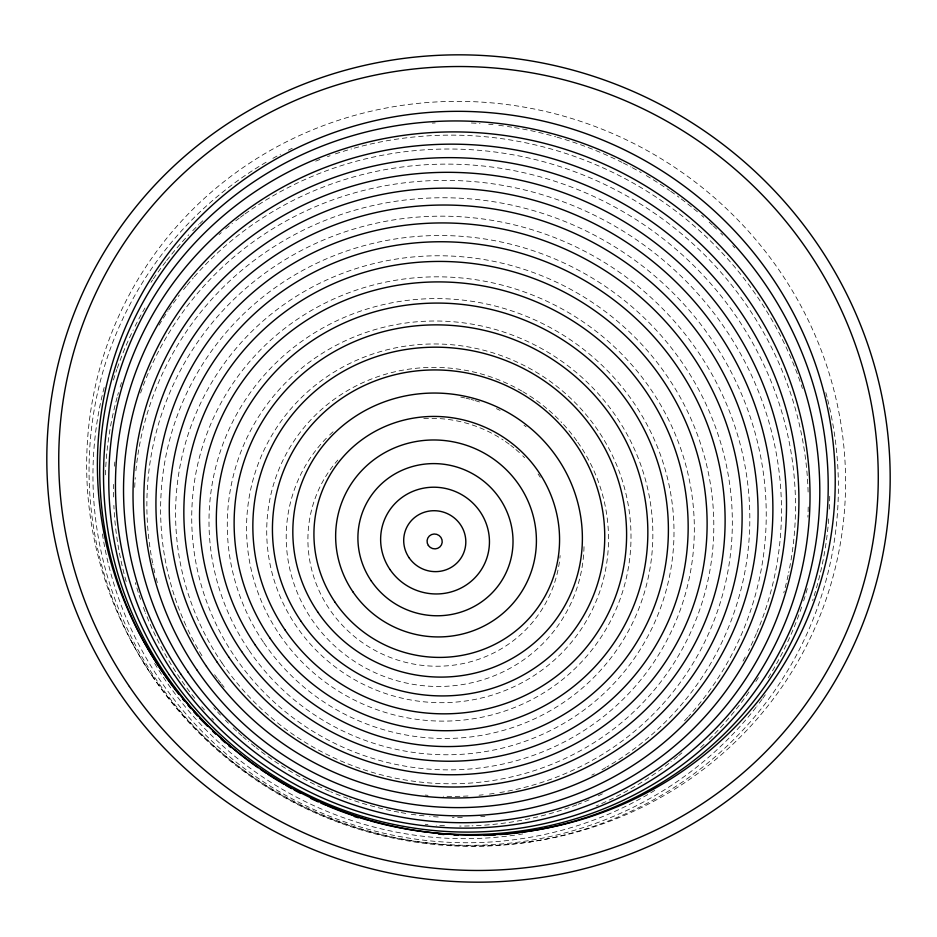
<?xml version="1.0" encoding="UTF-8"?>
<svg xmlns="http://www.w3.org/2000/svg" width="937" height="937" viewBox="0 0 937 937"><rect width="100%" height="100%" fill="white"/><g stroke="black" fill="none" stroke-linecap="round" stroke-linejoin="round"><path stroke-width="0.7" stroke-dasharray="4.68 3.51" d="M529.698 841.988L532.954 841.449M131.531 641.704L133.347 644.773M143.431 662.236L145.094 665.036M185.877 625.377A287.331 278.921 24.9 0 1 350.333 249.781A287.331 278.921 24.9 0 1 722.544 449.362A287.331 278.921 24.9 0 1 498.179 792.843M494.104 793.452A287.331 278.921 24.9 0 1 488.645 794.178M483.164 794.81A287.331 278.921 24.9 0 1 479.053 795.208M468.043 795.993A287.331 278.921 24.9 0 1 443.201 796.216M428.01 795.314A287.331 278.921 24.9 0 1 425.257 795.068M224.142 687.219A287.331 278.921 24.9 0 1 221.565 683.987M220.71 682.897A287.331 278.921 24.9 0 1 218.192 679.618M217.361 678.517A287.331 278.921 24.9 0 1 214.105 674.066M201.935 655.701A287.331 278.921 24.9 0 1 194.416 642.583M193.76 641.376A287.331 278.921 24.9 0 1 186.44 626.619M577.789 442.276A171.787 166.751 24.9 0 1 477.355 698.943A171.787 166.751 24.9 0 1 268.38 507.924A171.787 166.751 24.9 0 1 521.663 390.963M522.823 391.643A171.787 166.751 24.9 0 1 548.051 409.574M549.07 410.453A171.787 166.751 24.9 0 1 561.696 422.54M563.535 424.508A171.787 166.751 24.9 0 1 577.016 441.175M801.627 607.082A362.525 351.914 24.9 0 1 767.333 679.337M654.752 790.395A362.525 351.914 24.9 0 1 102.168 532.321M113.436 380.012A362.525 351.914 24.9 0 1 116.844 369.483M117.301 368.182A362.525 351.914 24.9 0 1 133.23 329.929M135.069 326.217A362.525 351.914 24.9 0 1 144.966 308.004M315.664 161.164A362.525 351.914 24.9 0 1 320.876 159.114M327.446 156.666A362.525 351.914 24.9 0 1 330.093 155.718M335.399 153.891A362.525 351.914 24.9 0 1 351.492 148.913M354.198 148.151A362.525 351.914 24.9 0 1 765.728 309.667M766.466 310.861A362.525 351.914 24.9 0 1 802.423 388.492M807.296 588.577A362.525 351.914 24.9 0 1 803.349 601.835M758.373 677.58A353.331 342.977 24.9 0 1 754.519 683.647M748.921 692.01A353.331 342.977 24.9 0 1 708.161 740.371M704.003 744.376A353.331 342.977 24.9 0 1 699.787 748.312M522.717 833.93A353.331 342.977 24.9 0 1 518.641 834.574M514.565 835.183A353.331 342.977 24.9 0 1 157.803 668.573M157.088 667.402A353.331 342.977 24.9 0 1 154.23 662.693M105.401 474.86A353.331 342.977 24.9 0 1 117.289 396.738M117.675 395.344A353.331 342.977 24.9 0 1 118.46 392.58M120.112 387.075A353.331 342.977 24.9 0 1 121.857 381.593M219.059 234.555A353.331 342.977 24.9 0 1 221.237 232.657M225.641 228.921A353.331 342.977 24.9 0 1 232.376 223.463M235.784 220.792A353.331 342.977 24.9 0 1 239.24 218.169M240.399 217.302A353.331 342.977 24.9 0 1 243.901 214.737M245.072 213.894A353.331 342.977 24.9 0 1 610.034 187.025A353.331 342.977 24.9 0 1 808.162 494.057M808.209 507.058A353.331 342.977 24.9 0 1 807.893 517.154M152.661 563.02A303.038 294.159 24.9 0 1 354.772 228.757A303.038 294.159 24.9 0 1 721.771 393.446A303.038 294.159 24.9 0 1 606.965 766.888M605.724 767.602A303.038 294.159 24.9 0 1 601.976 769.734M594.398 773.833A303.038 294.159 24.9 0 1 591.833 775.145M157.322 582.591A303.038 294.159 24.9 0 1 155.847 577.028M154.828 572.847A303.038 294.159 24.9 0 1 152.954 564.425M559.401 562.001A126.987 123.262 24.9 0 1 382.753 654.284A126.987 123.262 24.9 0 1 337.835 460.067M423.805 418.57A126.987 123.262 24.9 0 1 503.157 439.968M505.359 441.456A126.987 123.262 24.9 0 1 509.669 444.56M510.735 445.368A126.987 123.262 24.9 0 1 513.851 447.839M515.889 449.549A126.987 123.262 24.9 0 1 519.859 453.063M522.729 455.815A126.987 123.262 24.9 0 1 524.603 457.689M538.061 473.981A126.987 123.262 24.9 0 1 540.274 477.261M560.127 555.571A126.987 123.262 24.9 0 1 559.881 558.147M135.888 470.737A317.538 308.238 24.9 0 1 575.201 225.852A317.538 308.238 24.9 0 1 688.648 716.348M687.711 717.367A317.538 308.238 24.9 0 1 683.928 721.431M484.921 816.396A317.538 308.238 24.9 0 1 480.693 816.724M462.304 817.532A317.538 308.238 24.9 0 1 452.372 817.532M438.2 816.994A317.538 308.238 24.9 0 1 429.708 816.373M424.051 815.834A317.538 308.238 24.9 0 1 409.949 814.054M405.744 813.398A317.538 308.238 24.9 0 1 400.134 812.438M398.729 812.18A317.538 308.238 24.9 0 1 349.267 798.956M347.932 798.476A317.538 308.238 24.9 0 1 330.679 791.742M329.367 791.179A317.538 308.238 24.9 0 1 294.968 773.974M292.508 772.545A317.538 308.238 24.9 0 1 256.082 747.679M254.969 746.801A317.538 308.238 24.9 0 1 248.352 741.401M246.185 739.562A317.538 308.238 24.9 0 1 242.952 736.775M241.887 735.838A317.538 308.238 24.9 0 1 237.658 732.031M236.616 731.071A317.538 308.238 24.9 0 1 232.47 727.182M228.394 723.223A317.538 308.238 24.9 0 1 225.395 720.202M220.464 715.083A317.538 308.238 24.9 0 1 217.571 711.968M215.662 709.871A317.538 308.238 24.9 0 1 213.777 707.751M134.705 487.357A317.538 308.238 24.9 0 1 135.279 477.647M745.231 656.978A330.784 321.098 24.9 0 1 741.788 663.314M602.374 793.838A330.784 321.098 24.9 0 1 595.768 796.93M589.08 799.858A330.784 321.098 24.9 0 1 578.246 804.239M576.887 804.766A330.784 321.098 24.9 0 1 472.037 825.837M469.285 825.93A330.784 321.098 24.9 0 1 459.645 826.059M444.478 825.708A330.784 321.098 24.9 0 1 436.22 825.228M427.963 824.548A330.784 321.098 24.9 0 1 425.211 824.267M213.683 720.096A330.784 321.098 24.9 0 1 211.797 718.082M204.407 709.895A330.784 321.098 24.9 0 1 201.713 706.756M194.709 698.252A330.784 321.098 24.9 0 1 145.528 613.021M145.036 611.744A330.784 321.098 24.9 0 1 142.471 604.904M140.538 599.387A330.784 321.098 24.9 0 1 139.144 595.218M138.254 592.442A330.784 321.098 24.9 0 1 135.326 582.65M140.585 393.036A330.784 321.098 24.9 0 1 567.4 203.376A330.784 321.098 24.9 0 1 756.955 632.241M756.393 633.576A330.784 321.098 24.9 0 1 748.534 650.571M681.902 752.879A342.731 332.694 24.9 0 1 678.693 755.585M677.615 756.475A342.731 332.694 24.9 0 1 671.056 761.758M668.854 763.479A342.731 332.694 24.9 0 1 596.166 805.961M126.214 581.584A342.731 332.694 24.9 0 1 113.869 505.406M113.6 496.997A342.731 332.694 24.9 0 1 113.611 484.394M114.49 466.216A342.731 332.694 24.9 0 1 114.829 462.035M159.044 325.151A342.731 332.694 24.9 0 1 167.957 310.99M168.742 309.842A342.731 332.694 24.9 0 1 179.283 295.085M183.558 289.58A342.731 332.694 24.9 0 1 186.182 286.312M187.072 285.223A342.731 332.694 24.9 0 1 193.385 277.762M194.299 276.72A342.731 332.694 24.9 0 1 603.229 200.986A342.731 332.694 24.9 0 1 788.708 572.472M788.122 575.201A342.731 332.694 24.9 0 1 783.8 592.805M765.283 694.844A370.291 359.445 24.9 0 1 762.812 698.288M761.98 699.424A370.291 359.445 24.9 0 1 756.885 706.205M756.018 707.318A370.291 359.445 24.9 0 1 301.327 805.797A370.291 359.445 24.9 0 1 104.85 384.873M151.009 282.318A370.291 359.445 24.9 0 1 152.579 279.976M153.363 278.804A370.291 359.445 24.9 0 1 165.802 261.646M166.669 260.521A370.291 359.445 24.9 0 1 188.782 234.777M192.706 230.701A370.291 359.445 24.9 0 1 198.726 224.693M199.745 223.709A370.291 359.445 24.9 0 1 202.814 220.769M432.32 123.098A370.291 359.445 24.9 0 1 435.201 122.946M471.346 122.981A370.291 359.445 24.9 0 1 480.013 123.497M488.681 124.223A370.291 359.445 24.9 0 1 493.003 124.668M498.765 125.324A370.291 359.445 24.9 0 1 505.957 126.272M507.397 126.483A370.291 359.445 24.9 0 1 511.696 127.127M514.554 127.596A370.291 359.445 24.9 0 1 555.641 136.755M557.035 137.153A370.291 359.445 24.9 0 1 622.004 162.37M623.304 163.015A370.291 359.445 24.9 0 1 631.046 167.02M632.334 167.711A370.291 359.445 24.9 0 1 641.236 172.631M646.261 175.559A370.291 359.445 24.9 0 1 669.498 190.469M670.693 191.289A370.291 359.445 24.9 0 1 678.95 197.238M681.269 198.972A370.291 359.445 24.9 0 1 692.712 207.92M693.837 208.834A370.291 359.445 24.9 0 1 698.288 212.547M701.602 215.381A370.291 359.445 24.9 0 1 703.781 217.29M709.18 222.128A370.291 359.445 24.9 0 1 712.378 225.079M713.432 226.075A370.291 359.445 24.9 0 1 716.582 229.073M720.717 233.137A370.291 359.445 24.9 0 1 722.767 235.187M732.757 245.67A370.291 359.445 24.9 0 1 734.702 247.813M829.713 496.259A370.291 359.445 24.9 0 1 829.257 510.431M828.718 518.911A370.291 359.445 24.9 0 1 812.625 600.582M584.009 546.681A149.686 145.294 24.9 0 1 378.115 674.043A149.686 145.294 24.9 0 1 327.751 436.806M329.625 434.979A149.686 145.294 24.9 0 1 333.455 431.418M460.77 397.089A149.686 145.294 24.9 0 1 464.705 397.909M466.017 398.202A149.686 145.294 24.9 0 1 469.929 399.162M471.229 399.502A149.686 145.294 24.9 0 1 473.817 400.216M475.106 400.591A149.686 145.294 24.9 0 1 482.766 403.074M496.446 408.661A149.686 145.294 24.9 0 1 500.077 410.406M524.029 425.211A149.686 145.294 24.9 0 1 526.161 426.839M832.782 423.723A376.604 365.571 24.9 0 1 574.475 832.302A376.604 365.571 24.9 0 1 122.7 623.421A376.604 365.571 24.9 0 1 266.588 161.937M272.89 158.341A376.604 365.571 24.9 0 1 280.538 154.183M288.291 150.213A376.604 365.571 24.9 0 1 292.203 148.304M825.837 392.58A376.604 365.571 24.9 0 1 827.301 398.202M827.652 399.607A376.604 365.571 24.9 0 1 832.524 422.306M221.975 662.951A270.5 262.583 24.9 0 0 686.868 640.264A270.5 262.583 24.9 0 0 425.257 256.094A270.5 262.583 24.9 0 0 221.975 662.951M235.046 657.06A252.603 245.201 24.9 0 0 669.182 635.872A252.603 245.201 24.9 0 0 424.883 277.129A252.603 245.201 24.9 0 0 235.046 657.06M152.075 675.507A381.418 370.244 24.9 0 0 807.6 643.52A381.418 370.244 24.9 0 0 438.703 101.817A381.418 370.244 24.9 0 0 152.075 675.507M279.683 634.806A193.209 187.552 24.9 0 0 611.756 618.607A193.209 187.552 24.9 0 0 424.883 344.195A193.209 187.552 24.9 0 0 279.683 634.806M249.066 650.383A233.7 226.859 24.9 0 0 650.723 630.788A233.7 226.859 24.9 0 0 424.695 298.88A233.7 226.859 24.9 0 0 249.066 650.383M263.965 642.958A213.882 207.616 24.9 0 0 631.55 625.026A213.882 207.616 24.9 0 0 424.695 321.262A213.882 207.616 24.9 0 0 263.965 642.958"/><path stroke-width="1.41" d="M258.132 767.731A359.995 349.454 24.9 0 1 265.71 184.858A359.995 349.454 24.9 0 1 813.257 424.238A359.995 349.454 24.9 0 1 391.9 826.211M390.518 825.919A359.995 349.454 24.9 0 1 369.986 820.753M368.628 820.367A359.995 349.454 24.9 0 1 327.318 805.855M326.006 805.305A359.995 349.454 24.9 0 1 320.817 803.056M318.24 801.908A359.995 349.454 24.9 0 1 310.545 798.336M300.426 793.299A359.995 349.454 24.9 0 1 294.171 789.996M291.688 788.638A359.995 349.454 24.9 0 1 285.539 785.171M284.309 784.456A359.995 349.454 24.9 0 1 267.478 774.067M266.307 773.294A359.995 349.454 24.9 0 1 260.451 769.347M178.885 694.282A366.121 355.404 24.9 0 1 295.53 157.779A366.121 355.404 24.9 0 1 813.035 384.018A366.121 355.404 24.9 0 1 499.784 834.574M495.521 834.867A366.121 355.404 24.9 0 1 484.101 835.406M458.369 835.336A366.121 355.404 24.9 0 1 454.07 835.148M444.068 834.527A366.121 355.404 24.9 0 1 438.364 834.047M358.344 817.802A366.121 355.404 24.9 0 1 354.245 816.467M230.783 747.515A366.121 355.404 24.9 0 1 228.593 745.653M225.325 742.854A366.121 355.404 24.9 0 1 221.038 739.047M215.756 734.198A366.121 355.404 24.9 0 1 212.629 731.235M207.51 726.234A366.121 355.404 24.9 0 1 199.499 718.035M197.543 715.938A366.121 355.404 24.9 0 1 193.678 711.722M190.82 708.524A366.121 355.404 24.9 0 1 187.997 705.28M184.296 700.923A366.121 355.404 24.9 0 1 182.481 698.721M317.784 612.095A145.516 141.253 24.9 0 0 567.881 599.903A145.516 141.253 24.9 0 0 427.131 393.224A145.516 141.253 24.9 0 0 317.784 612.095M301.082 621.336A167.009 162.113 24.9 0 0 588.108 607.328A167.009 162.113 24.9 0 0 426.581 370.138A167.009 162.113 24.9 0 0 301.082 621.336M160.988 669.498A370.806 359.949 24.9 0 0 798.289 638.402A370.806 359.949 24.9 0 0 439.652 111.772A370.806 359.949 24.9 0 0 160.988 669.498M129.376 686.505A411.87 399.806 24.9 0 0 837.245 651.965A411.87 399.806 24.9 0 0 438.891 67.019A411.87 399.806 24.9 0 0 129.376 686.505M352.944 591.868A100.903 97.952 24.9 0 0 526.36 583.4A100.903 97.952 24.9 0 0 428.771 440.097A100.903 97.952 24.9 0 0 352.944 591.868M335.095 602.268A123.45 119.842 24.9 0 0 547.267 591.915A123.45 119.842 24.9 0 0 427.869 416.578A123.45 119.842 24.9 0 0 335.095 602.268M188.161 672.227A321.59 312.173 24.9 0 0 740.862 645.253A321.59 312.173 24.9 0 0 429.825 188.536A321.59 312.173 24.9 0 0 188.161 672.227M196.758 669.721A308.706 299.664 24.9 0 0 727.323 643.836A308.706 299.664 24.9 0 0 428.748 205.402A308.706 299.664 24.9 0 0 196.758 669.721M119.503 692.853A423.852 411.437 24.9 0 0 847.962 657.306A423.852 411.437 24.9 0 0 438.024 55.342A423.852 411.437 24.9 0 0 119.503 692.853M228.944 657.294A262.969 255.274 24.9 0 0 680.918 635.239A262.969 255.274 24.9 0 0 426.569 261.751A262.969 255.274 24.9 0 0 228.944 657.294M241.664 651.566A245.576 238.385 24.9 0 0 663.712 630.964A245.576 238.385 24.9 0 0 426.206 282.201A245.576 238.385 24.9 0 0 241.664 651.566M180.677 673.89A333.197 323.441 24.9 0 0 753.336 645.944A333.197 323.441 24.9 0 0 431.079 172.724A333.197 323.441 24.9 0 0 180.677 673.89M206.456 666.394A294.605 285.972 24.9 0 0 712.776 641.681A294.605 285.972 24.9 0 0 427.846 223.287A294.605 285.972 24.9 0 0 206.456 666.394M169.199 674.675A352.441 342.122 24.9 0 0 774.922 645.113A352.441 342.122 24.9 0 0 434.054 144.579A352.441 342.122 24.9 0 0 169.199 674.675M285.059 629.933A187.833 182.34 24.9 0 0 607.89 614.18A187.833 182.34 24.9 0 0 426.218 347.404A187.833 182.34 24.9 0 0 285.059 629.933M174.352 674.71A343.492 333.443 24.9 0 0 764.709 645.898A343.492 333.443 24.9 0 0 432.484 158.06A343.492 333.443 24.9 0 0 174.352 674.71M409.059 557.702A31.226 30.3 24.9 0 0 462.714 555.079A31.226 30.3 24.9 0 0 432.519 510.747A31.226 30.3 24.9 0 0 409.059 557.702M390.003 569.532A54.697 53.093 24.9 0 0 484.007 564.952A54.697 53.093 24.9 0 0 431.102 487.275A54.697 53.093 24.9 0 0 390.003 569.532M428.361 545.475A7.625 7.402 24.9 0 0 441.468 544.842A7.625 7.402 24.9 0 0 434.089 534.008A7.625 7.402 24.9 0 0 428.361 545.475M255.286 645.078A227.199 220.546 24.9 0 0 645.769 626.021A227.199 220.546 24.9 0 0 426.03 303.354A227.199 220.546 24.9 0 0 255.286 645.078M371.275 580.94A77.947 75.663 24.9 0 0 505.254 574.404A77.947 75.663 24.9 0 0 429.86 463.698A77.947 75.663 24.9 0 0 371.275 580.94M269.774 637.851A207.932 201.842 24.9 0 0 627.134 620.423A207.932 201.842 24.9 0 0 426.03 325.116A207.932 201.842 24.9 0 0 269.774 637.851M217.197 662.236A279.343 271.156 24.9 0 0 697.292 638.811A279.343 271.156 24.9 0 0 427.12 242.086A279.343 271.156 24.9 0 0 217.197 662.236"/></g></svg>
